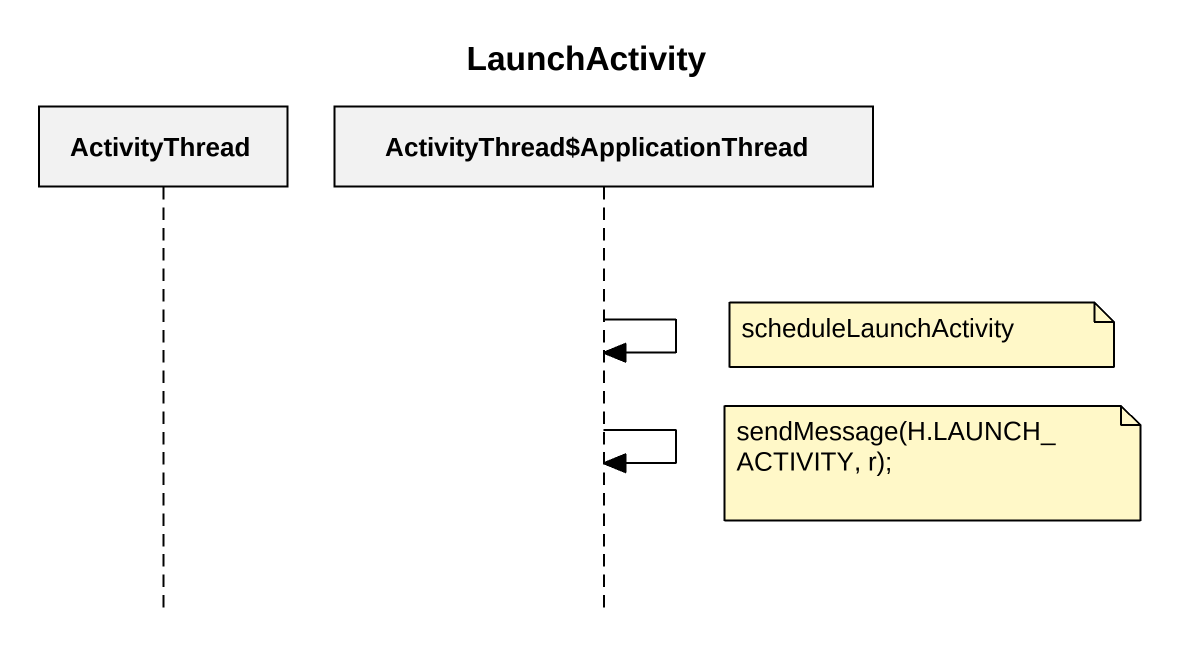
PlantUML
@startuml
title LaunchActivity
hide footbox
participant ActivityThread
participant "ActivityThread~$ApplicationThread" as ActivityThread_2

ActivityThread_2 -> ActivityThread_2
note right of ActivityThread_2 : scheduleLaunchActivity
ActivityThread_2 -> ActivityThread_2
note right of ActivityThread_2 : sendMessage(H.LAUNCH_ACTIVITY, r);
@enduml
